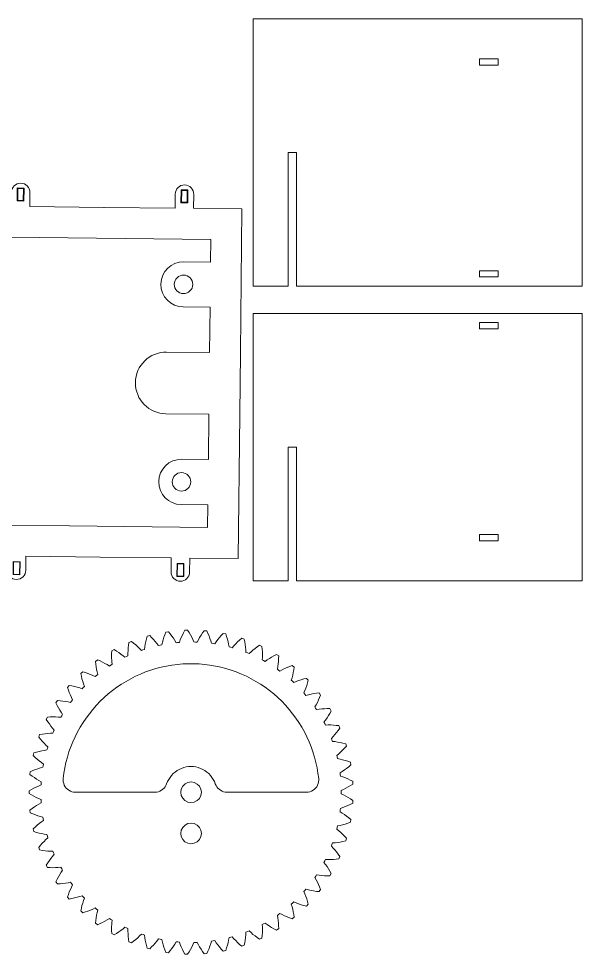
# Model space of a CAD drawing. Header units: inches. Extents: x -32 to 163, y -123 to 65.
# Drawn here: x 57.43 to 84.83, y -81.37 to -35.91 of the extents above; entities that cross this region are included whole.
import ezdxf

# ---------------------------------------------------------------- set-up
doc = ezdxf.new("R2010")
doc.units = ezdxf.units.IN
doc.header["$MEASUREMENT"] = 0
doc.layers.add('Layer 1', color=7, linetype='Continuous')

# ---------------------------------------------------------------- blocks, each defined once
blk = doc.blocks.new('block 5')
at = {"layer": 'Layer 1', "lineweight": 0}
for points in [[(73.459, -73.755), (73.343, -73.693), (73.232, -73.631), (73.117, -73.577), (73.117, -73.417), (73.232, -73.364), (73.343, -73.306), (73.459, -73.24), (73.57, -73.173), (73.681, -73.098), (73.672, -72.964), (73.552, -72.906), (73.432, -72.848), (73.317, -72.799), (73.197, -72.755), (73.077, -72.715), (73.068, -72.631), (73.055, -72.555), (73.161, -72.488), (73.268, -72.417), (73.375, -72.337), (73.477, -72.257), (73.579, -72.169), (73.557, -72.04), (73.428, -71.995), (73.303, -71.955), (73.179, -71.92), (73.055, -71.889), (72.93, -71.862), (72.912, -71.782), (72.895, -71.706), (72.992, -71.626), (73.09, -71.542), (73.183, -71.453), (73.277, -71.36), (73.366, -71.262), (73.33, -71.138), (73.197, -71.106), (73.068, -71.08), (72.939, -71.057), (72.815, -71.039), (72.69, -71.031), (72.659, -70.955), (72.633, -70.88), (72.722, -70.791), (72.89, -70.595), (72.97, -70.493), (73.05, -70.382), (72.997, -70.262), (72.864, -70.249), (72.73, -70.24), (72.602, -70.23), (72.472, -70.23), (72.348, -70.235), (72.313, -70.16), (72.273, -70.093), (72.353, -69.991), (72.424, -69.888), (72.495, -69.777), (72.566, -69.666), (72.628, -69.551), (72.561, -69.435), (72.428, -69.435), (72.299, -69.444), (72.166, -69.453), (72.042, -69.466), (71.917, -69.484), (71.868, -69.417), (71.828, -69.351), (71.89, -69.244), (71.953, -69.133), (72.01, -69.013), (72.064, -68.893), (72.113, -68.773), (72.033, -68.666), (71.904, -68.684), (71.77, -68.706), (71.646, -68.728), (71.522, -68.759), (71.398, -68.79), (71.344, -68.728), (71.295, -68.671), (71.344, -68.555), (71.393, -68.435), (71.437, -68.315), (71.473, -68.186), (71.513, -68.057), (71.42, -67.964), (71.291, -67.995), (71.162, -68.035), (71.037, -68.075), (70.917, -68.115), (70.802, -68.164), (70.74, -68.106), (70.682, -68.057), (70.722, -67.937), (70.753, -67.813), (70.784, -67.684), (70.806, -67.555), (70.829, -67.422), (70.727, -67.342), (70.602, -67.386), (70.478, -67.44), (70.362, -67.493), (70.247, -67.55), (70.136, -67.613), (70.069, -67.564), (70.007, -67.519), (70.029, -67.395), (70.047, -67.266), (70.06, -67.137), (70.069, -67.008), (70.073, -66.875), (69.962, -66.804), (69.842, -66.866), (69.731, -66.928), (69.62, -66.999), (69.514, -67.066), (69.411, -67.142), (69.336, -67.102), (69.269, -67.062), (69.278, -66.937), (69.278, -66.679), (69.269, -66.551), (69.26, -66.417), (69.14, -66.359), (69.029, -66.435), (68.922, -66.51), (68.821, -66.595), (68.727, -66.675), (68.634, -66.76), (68.554, -66.728), (68.483, -66.702), (68.478, -66.573), (68.465, -66.448), (68.447, -66.32), (68.425, -66.19), (68.398, -66.057), (68.274, -66.017), (68.172, -66.102), (68.074, -66.195), (67.985, -66.284), (67.896, -66.377), (67.816, -66.475), (67.736, -66.453), (67.661, -66.431), (67.639, -66.31), (67.612, -66.182), (67.581, -66.057), (67.541, -65.933), (67.501, -65.804), (67.372, -65.777), (67.283, -65.875), (67.194, -65.977), (67.114, -66.079), (67.039, -66.182), (66.972, -66.288), (66.888, -66.275), (66.812, -66.262), (66.777, -66.142), (66.732, -66.022), (66.688, -65.902), (66.635, -65.782), (66.577, -65.657), (66.448, -65.648), (66.368, -65.755), (66.297, -65.866), (66.23, -65.977), (66.168, -66.089), (66.11, -66.2), (66.026, -66.2), (65.95, -66.195), (65.897, -66.079), (65.844, -65.964), (65.781, -65.853), (65.715, -65.737), (65.644, -65.622), (65.515, -65.626), (65.448, -65.746), (65.39, -65.862), (65.337, -65.982), (65.288, -66.097), (65.244, -66.217), (65.159, -66.226), (65.084, -66.231), (65.022, -66.124), (64.951, -66.017), (64.875, -65.911), (64.8, -65.804), (64.715, -65.697), (64.586, -65.72), (64.533, -65.844), (64.488, -65.968), (64.449, -66.089), (64.417, -66.213), (64.386, -66.337), (64.306, -66.351), (64.231, -66.368), (64.151, -66.266), (64.071, -66.168), (63.986, -66.071), (63.893, -65.977), (63.8, -65.884), (63.671, -65.92), (63.64, -66.048), (63.609, -66.177), (63.582, -66.302), (63.564, -66.431), (63.551, -66.555), (63.471, -66.582), (63.395, -66.604), (63.311, -66.515), (63.218, -66.426), (63.12, -66.342), (63.018, -66.257), (62.911, -66.173), (62.792, -66.226), (62.774, -66.355), (62.756, -66.488), (62.747, -66.617), (62.742, -66.746), (62.742, -66.871), (62.667, -66.906), (62.596, -66.942), (62.503, -66.862), (62.4, -66.782), (62.294, -66.71), (62.183, -66.64), (62.067, -66.568), (61.952, -66.631), (61.947, -66.768), (61.947, -66.897), (61.965, -67.155), (61.983, -67.28), (61.912, -67.324), (61.845, -67.364), (61.738, -67.297), (61.627, -67.235), (61.512, -67.173), (61.396, -67.115), (61.272, -67.062), (61.165, -67.137), (61.179, -67.271), (61.196, -67.399), (61.218, -67.528), (61.241, -67.653), (61.272, -67.777), (61.21, -67.831), (61.148, -67.88), (61.032, -67.822), (60.916, -67.773), (60.797, -67.724), (60.672, -67.684), (60.543, -67.644), (60.446, -67.733), (60.477, -67.862), (60.508, -67.991), (60.543, -68.115), (60.583, -68.235), (60.628, -68.355), (60.57, -68.413), (60.516, -68.471), (60.396, -68.431), (60.272, -68.391), (60.148, -68.36), (60.019, -68.333), (59.886, -68.306), (59.801, -68.408), (59.846, -68.533), (59.89, -68.657), (59.944, -68.777), (59.997, -68.893), (60.055, -69.004), (60.006, -69.071), (59.957, -69.133), (59.832, -69.106), (59.708, -69.084), (59.579, -69.066), (59.45, -69.053), (59.317, -69.044), (59.242, -69.151), (59.299, -69.275), (59.361, -69.391), (59.424, -69.502), (59.495, -69.613), (59.561, -69.715), (59.521, -69.786), (59.481, -69.853), (59.357, -69.844), (59.228, -69.835), (58.966, -69.835), (58.833, -69.844), (58.775, -69.96), (58.846, -70.075), (58.922, -70.182), (58.997, -70.284), (59.077, -70.386), (59.161, -70.48), (59.126, -70.555), (59.095, -70.626), (58.971, -70.631), (58.841, -70.64), (58.713, -70.653), (58.584, -70.671), (58.451, -70.693), (58.406, -70.817), (58.49, -70.919), (58.575, -71.022), (58.664, -71.115), (58.757, -71.204), (58.85, -71.288), (58.824, -71.369), (58.802, -71.444), (58.677, -71.462), (58.553, -71.484), (58.424, -71.511), (58.3, -71.546), (58.171, -71.586), (58.139, -71.711), (58.237, -71.804), (58.335, -71.893), (58.433, -71.977), (58.535, -72.053), (58.637, -72.128), (58.624, -72.209), (58.61, -72.284), (58.486, -72.32), (58.366, -72.355), (58.242, -72.4), (58.122, -72.448), (57.997, -72.502), (57.98, -72.631), (58.086, -72.711), (58.197, -72.786), (58.304, -72.857), (58.415, -72.924), (58.526, -72.986), (58.521, -73.066), (58.517, -73.146), (58.397, -73.195), (58.282, -73.244), (58.166, -73.302), (58.051, -73.364), (57.935, -73.431), (57.935, -73.564), (58.051, -73.631), (58.166, -73.693), (58.282, -73.751), (58.397, -73.804), (58.517, -73.849), (58.521, -73.933), (58.526, -74.013), (58.415, -74.071), (58.304, -74.137), (58.197, -74.208), (58.086, -74.284), (57.98, -74.364), (57.997, -74.493), (58.122, -74.546), (58.242, -74.595), (58.366, -74.64), (58.486, -74.68), (58.61, -74.711), (58.624, -74.791), (58.637, -74.871), (58.535, -74.942), (58.433, -75.022), (58.335, -75.102), (58.237, -75.191), (58.139, -75.284), (58.171, -75.413), (58.3, -75.448), (58.424, -75.484), (58.553, -75.51), (58.677, -75.537), (58.802, -75.555), (58.828, -75.635), (58.85, -75.706), (58.757, -75.791), (58.664, -75.884), (58.575, -75.977), (58.49, -76.075), (58.406, -76.177), (58.451, -76.302), (58.584, -76.324), (58.713, -76.342), (58.841, -76.355), (58.971, -76.364), (59.095, -76.368), (59.126, -76.444), (59.161, -76.515), (59.077, -76.613), (58.997, -76.711), (58.922, -76.813), (58.846, -76.924), (58.775, -77.035), (58.833, -77.155), (58.966, -77.16), (59.099, -77.164), (59.228, -77.16), (59.357, -77.155), (59.481, -77.142), (59.521, -77.213), (59.561, -77.28), (59.495, -77.386), (59.424, -77.493), (59.361, -77.608), (59.299, -77.724), (59.242, -77.844), (59.317, -77.951), (59.45, -77.942), (59.579, -77.933), (59.708, -77.915), (59.832, -77.893), (59.957, -77.866), (60.006, -77.933), (60.055, -77.995), (59.997, -78.106), (59.944, -78.222), (59.89, -78.342), (59.846, -78.462), (59.801, -78.591), (59.886, -78.689), (60.019, -78.666), (60.148, -78.635), (60.272, -78.604), (60.396, -78.568), (60.516, -78.529), (60.574, -78.586), (60.628, -78.644), (60.583, -78.76), (60.543, -78.884), (60.508, -79.009), (60.477, -79.133), (60.446, -79.266), (60.543, -79.355), (60.672, -79.315), (60.797, -79.271), (60.916, -79.222), (61.032, -79.173), (61.148, -79.12), (61.21, -79.173), (61.272, -79.222), (61.241, -79.342), (61.218, -79.466), (61.196, -79.595), (61.179, -79.724), (61.165, -79.857), (61.272, -79.938), (61.396, -79.88), (61.512, -79.822), (61.627, -79.764), (61.738, -79.697), (61.845, -79.631), (61.916, -79.675), (61.983, -79.715), (61.965, -79.84), (61.947, -80.097), (61.947, -80.231), (61.952, -80.364), (62.067, -80.427), (62.183, -80.36), (62.294, -80.289), (62.4, -80.213), (62.503, -80.138), (62.596, -80.057), (62.671, -80.093), (62.742, -80.124), (62.742, -80.253), (62.747, -80.377), (62.756, -80.511), (62.774, -80.64), (62.792, -80.773), (62.911, -80.822), (63.018, -80.742), (63.12, -80.658), (63.218, -80.569), (63.311, -80.48), (63.395, -80.391), (63.476, -80.417), (63.551, -80.444), (63.564, -80.569), (63.582, -80.693), (63.609, -80.822), (63.64, -80.951), (63.671, -81.079), (63.8, -81.111), (63.893, -81.017), (63.986, -80.924), (64.071, -80.826), (64.151, -80.728), (64.231, -80.626), (64.311, -80.644), (64.386, -80.662), (64.417, -80.782), (64.449, -80.906), (64.488, -81.031), (64.533, -81.155), (64.586, -81.28), (64.715, -81.298), (64.8, -81.195), (64.875, -81.089), (64.951, -80.982), (65.022, -80.875), (65.084, -80.764), (65.168, -80.773), (65.244, -80.777), (65.288, -80.897), (65.337, -81.017), (65.39, -81.133), (65.448, -81.253), (65.515, -81.368), (65.644, -81.373), (65.715, -81.258), (65.781, -81.146), (65.844, -81.031), (65.897, -80.915), (65.95, -80.8), (66.03, -80.8), (66.11, -80.795), (66.168, -80.906), (66.23, -81.017), (66.297, -81.128), (66.368, -81.24), (66.448, -81.351), (66.577, -81.337), (66.635, -81.217), (66.688, -81.097), (66.732, -80.973), (66.777, -80.853), (66.812, -80.733), (66.892, -80.72), (66.972, -80.711), (67.039, -80.813), (67.114, -80.915), (67.194, -81.017), (67.283, -81.12), (67.372, -81.217), (67.501, -81.191), (67.541, -81.066), (67.581, -80.937), (67.612, -80.813), (67.639, -80.689), (67.661, -80.564), (67.741, -80.542), (67.816, -80.52), (67.896, -80.617), (67.985, -80.711), (68.074, -80.804), (68.172, -80.893), (68.274, -80.982), (68.398, -80.937), (68.425, -80.809), (68.447, -80.68), (68.465, -80.551), (68.478, -80.422), (68.483, -80.297), (68.558, -80.266), (68.634, -80.235), (68.727, -80.32), (68.821, -80.404), (68.922, -80.484), (69.029, -80.559), (69.14, -80.635), (69.26, -80.582), (69.269, -80.449), (69.278, -80.315), (69.278, -80.057), (69.269, -79.933), (69.34, -79.893), (69.411, -79.853), (69.514, -79.929), (69.62, -80), (69.731, -80.066), (69.842, -80.133), (69.962, -80.195), (70.073, -80.124), (70.069, -79.991), (70.06, -79.857), (70.047, -79.729), (70.029, -79.604), (70.007, -79.48), (70.073, -79.431), (70.136, -79.386), (70.247, -79.444), (70.362, -79.502), (70.478, -79.56), (70.602, -79.608), (70.727, -79.657), (70.829, -79.573), (70.806, -79.44), (70.784, -79.311), (70.753, -79.186), (70.722, -79.062), (70.682, -78.942), (70.744, -78.884), (70.802, -78.831), (70.917, -78.88), (71.037, -78.924), (71.162, -78.964), (71.291, -78.999), (71.42, -79.031), (71.513, -78.937), (71.473, -78.809), (71.437, -78.684), (71.393, -78.56), (71.344, -78.44), (71.295, -78.329), (71.348, -78.266), (71.398, -78.204), (71.522, -78.24), (71.646, -78.266), (71.77, -78.293), (71.904, -78.315), (72.033, -78.329), (72.113, -78.226), (72.064, -78.102), (72.01, -77.982), (71.953, -77.866), (71.89, -77.755), (71.828, -77.644), (71.873, -77.577), (71.917, -77.511), (72.042, -77.528), (72.166, -77.546), (72.299, -77.555), (72.428, -77.559), (72.561, -77.559), (72.628, -77.449), (72.566, -77.328), (72.495, -77.218), (72.424, -77.111), (72.353, -77.004), (72.273, -76.906), (72.313, -76.831), (72.348, -76.76), (72.472, -76.764), (72.602, -76.764), (72.73, -76.76), (72.864, -76.746), (72.997, -76.733), (73.05, -76.613), (72.97, -76.506), (72.89, -76.4), (72.806, -76.302), (72.722, -76.209), (72.633, -76.115), (72.664, -76.04), (72.69, -75.964), (72.815, -75.955), (72.939, -75.937), (73.068, -75.92), (73.197, -75.893), (73.33, -75.862), (73.366, -75.737), (73.277, -75.64), (73.183, -75.542), (73.09, -75.453), (72.992, -75.373), (72.895, -75.293), (72.912, -75.213), (72.93, -75.137), (73.055, -75.111), (73.179, -75.079), (73.303, -75.044), (73.428, -75.004), (73.557, -74.955), (73.579, -74.826), (73.477, -74.742), (73.375, -74.657), (73.268, -74.582), (73.161, -74.511), (73.055, -74.444), (73.068, -74.359), (73.077, -74.284), (73.197, -74.244), (73.317, -74.195), (73.432, -74.146), (73.552, -74.093), (73.672, -74.031), (73.681, -73.897), (73.57, -73.826), (73.459, -73.755)], [(72.019, -72.835), (71.984, -72.573), (71.939, -72.311), (71.886, -72.053), (71.819, -71.795), (71.739, -71.542), (71.651, -71.293), (71.553, -71.044), (71.442, -70.804), (71.326, -70.568), (71.193, -70.337), (71.055, -70.111), (70.909, -69.893), (70.749, -69.68), (70.584, -69.471), (70.407, -69.271), (70.224, -69.08), (70.033, -68.897), (69.833, -68.724), (69.629, -68.555), (69.416, -68.399), (69.194, -68.248), (68.967, -68.111), (68.736, -67.982), (68.501, -67.862), (68.261, -67.755), (68.012, -67.653), (67.763, -67.568), (67.51, -67.488), (67.252, -67.422), (66.994, -67.368), (66.732, -67.32), (66.47, -67.288), (66.204, -67.266), (65.941, -67.253), (65.675, -67.253), (65.413, -67.266), (65.146, -67.288), (64.884, -67.32), (64.622, -67.368), (64.364, -67.422), (64.106, -67.488), (63.853, -67.568), (63.604, -67.653), (63.356, -67.755), (63.116, -67.862), (62.88, -67.982), (62.649, -68.111), (62.423, -68.248), (62.2, -68.399), (61.987, -68.555), (61.783, -68.724), (61.583, -68.897), (61.392, -69.08), (61.21, -69.271), (61.032, -69.471), (60.868, -69.68), (60.708, -69.893), (60.561, -70.111), (60.423, -70.337), (60.29, -70.568), (60.174, -70.804), (60.063, -71.044), (59.966, -71.293), (59.877, -71.542), (59.797, -71.795), (59.73, -72.053), (59.677, -72.311), (59.632, -72.573), (59.597, -72.835)], [(66.99, -73.093), (66.946, -72.982), (66.892, -72.875), (66.826, -72.777), (66.754, -72.68), (66.67, -72.595), (66.581, -72.515), (66.483, -72.448), (66.381, -72.386), (66.275, -72.337), (66.159, -72.297), (66.044, -72.271), (65.928, -72.253), (65.808, -72.248), (65.688, -72.253), (65.573, -72.271), (65.457, -72.297), (65.342, -72.337), (65.235, -72.386), (65.133, -72.448), (65.035, -72.515), (64.946, -72.595), (64.862, -72.68), (64.791, -72.777), (64.724, -72.875), (64.671, -72.982), (64.626, -73.093)], [(59.592, -72.835), (59.588, -72.915), (59.597, -73), (59.619, -73.08), (59.65, -73.16), (59.69, -73.231), (59.744, -73.297), (59.801, -73.355), (59.868, -73.404), (59.943, -73.44), (60.023, -73.471), (60.103, -73.489), (60.188, -73.493)], [(64.058, -73.493), (64.142, -73.489), (64.222, -73.471), (64.298, -73.444), (64.373, -73.404), (64.44, -73.355), (64.497, -73.302), (64.551, -73.235), (64.591, -73.164), (64.626, -73.089)], [(66.288, -73.657), (66.217, -73.795), (66.106, -73.906), (65.964, -73.973), (65.808, -74), (65.657, -73.973), (65.515, -73.902), (65.408, -73.791), (65.337, -73.649), (65.311, -73.497), (65.337, -73.342), (65.408, -73.204), (65.519, -73.093), (65.661, -73.022), (65.817, -72.999), (65.968, -73.022), (66.11, -73.098), (66.217, -73.209), (66.288, -73.346), (66.315, -73.502), (66.288, -73.657)], [(66.315, -73.502), (66.288, -73.657), (66.217, -73.795), (66.106, -73.906), (65.964, -73.973), (65.808, -74), (65.657, -73.973), (65.515, -73.902), (65.408, -73.791), (65.337, -73.649), (65.311, -73.497), (65.337, -73.342), (65.408, -73.204), (65.519, -73.093), (65.661, -73.022), (65.817, -72.999), (65.968, -73.022), (66.11, -73.098), (66.217, -73.209), (66.288, -73.346), (66.315, -73.502)], [(66.315, -73.502), (66.288, -73.657), (66.217, -73.795), (66.106, -73.906), (65.964, -73.973), (65.808, -74), (65.657, -73.973), (65.515, -73.902), (65.408, -73.791), (65.337, -73.649), (65.311, -73.497), (65.337, -73.342), (65.408, -73.204), (65.519, -73.093), (65.661, -73.022), (65.817, -72.999), (65.968, -73.022), (66.11, -73.098), (66.217, -73.209), (66.288, -73.346), (66.315, -73.502)], [(66.99, -73.089), (67.026, -73.164), (67.066, -73.235), (67.119, -73.302), (67.177, -73.355), (67.243, -73.404), (67.319, -73.444), (67.394, -73.471), (67.474, -73.489), (67.559, -73.493)], [(71.424, -73.493), (71.508, -73.489), (71.588, -73.471), (71.668, -73.44), (71.744, -73.404), (71.811, -73.355), (71.868, -73.297), (71.922, -73.231), (71.962, -73.16), (71.993, -73.08), (72.015, -73), (72.024, -72.915), (72.019, -72.835)], [(60.188, -73.497), (64.058, -73.497)], [(67.559, -73.497), (71.424, -73.497)], [(66.315, -75.502), (66.288, -75.657), (66.217, -75.795), (66.106, -75.906), (65.964, -75.973), (65.808, -76), (65.657, -75.973), (65.515, -75.902), (65.408, -75.791), (65.337, -75.649), (65.311, -75.497), (65.337, -75.342), (65.408, -75.204), (65.519, -75.093), (65.661, -75.022), (65.817, -74.999), (65.968, -75.022), (66.11, -75.098), (66.217, -75.209), (66.288, -75.346), (66.315, -75.502)]]:
    blk.add_lwpolyline(points, dxfattribs=at)
blk = doc.blocks.new('block 21')
at = {"layer": 'Layer 1', "lineweight": 0}
for points in [[(41.424, -44.59), (41.43, -43.959), (41.762, -43.962), (41.755, -44.594), (41.424, -44.59)], [(41.59, -44.576), (41.74, -44.578), (41.746, -43.978), (41.446, -43.975), (41.44, -44.575), (41.59, -44.576)], [(41.456, -44.559), (41.462, -43.991), (41.73, -43.994), (41.724, -44.562), (41.456, -44.559)], [(49.39, -44.677), (49.397, -44.046), (49.728, -44.049), (49.721, -44.681), (49.39, -44.677)], [(49.556, -44.663), (49.706, -44.665), (49.712, -44.065), (49.412, -44.062), (49.406, -44.662), (49.556, -44.663)], [(49.422, -44.646), (49.428, -44.078), (49.696, -44.081), (49.69, -44.649), (49.422, -44.646)], [(57.356, -44.765), (57.363, -44.133), (57.695, -44.137), (57.688, -44.768), (57.356, -44.765)], [(57.522, -44.751), (57.672, -44.752), (57.679, -44.152), (57.379, -44.149), (57.372, -44.749), (57.522, -44.751)], [(57.388, -44.733), (57.394, -44.165), (57.663, -44.168), (57.656, -44.736), (57.388, -44.733)], [(65.661, -44.224), (65.654, -44.855), (65.322, -44.852), (65.329, -44.22), (65.661, -44.224)], [(65.345, -44.236), (65.338, -44.836), (65.488, -44.838), (65.638, -44.839), (65.645, -44.239), (65.345, -44.236)], [(65.629, -44.255), (65.623, -44.823), (65.354, -44.82), (65.36, -44.252), (65.629, -44.255)], [(41.564, -62.121), (41.557, -62.753), (41.225, -62.749), (41.232, -62.117), (41.564, -62.121)], [(41.398, -62.135), (41.248, -62.134), (41.241, -62.734), (41.541, -62.737), (41.548, -62.137), (41.398, -62.135)], [(49.53, -62.208), (49.523, -62.84), (49.191, -62.836), (49.198, -62.205), (49.53, -62.208)], [(49.364, -62.222), (49.214, -62.221), (49.207, -62.821), (49.507, -62.824), (49.514, -62.224), (49.364, -62.222)], [(57.496, -62.295), (57.489, -62.927), (57.157, -62.923), (57.164, -62.292), (57.496, -62.295)], [(57.33, -62.309), (57.18, -62.308), (57.173, -62.908), (57.473, -62.911), (57.48, -62.311), (57.33, -62.309)], [(65.462, -62.383), (65.455, -63.014), (65.123, -63.011), (65.13, -62.379), (65.462, -62.383)], [(65.296, -62.397), (65.146, -62.395), (65.14, -62.995), (65.44, -62.998), (65.446, -62.398), (65.296, -62.397)]]:
    blk.add_lwpolyline(points, dxfattribs=at)
for points, knots in [([(52.57, -44.976), (52.57, -44.976), (50.004, -44.948), (50.004, -44.948), (50.004, -44.948), (50.011, -44.268), (50.011, -44.268), (50.014, -44.02), (49.814, -43.816), (49.566, -43.813), (49.317, -43.811), (49.114, -44.01), (49.111, -44.258), (49.111, -44.258), (49.104, -44.938), (49.104, -44.938), (49.104, -44.938), (47.728, -44.923), (47.728, -44.923), (47.728, -44.923), (42.037, -44.861), (42.037, -44.861), (42.037, -44.861), (42.045, -44.181), (42.045, -44.181), (42.048, -43.933), (41.848, -43.729), (41.6, -43.726), (41.351, -43.723), (41.148, -43.923), (41.145, -44.171), (41.145, -44.171), (41.137, -44.851), (41.137, -44.851), (41.137, -44.851), (40.288, -44.842), (40.288, -44.842), (40.288, -44.842), (35.287, -53.288), (35.287, -53.288), (35.287, -53.288), (40.102, -61.841), (40.102, -61.841), (40.102, -61.841), (40.951, -61.85), (40.951, -61.85), (40.951, -61.85), (40.944, -62.53), (40.944, -62.53), (40.941, -62.779), (41.141, -62.982), (41.389, -62.985), (41.638, -62.988), (41.841, -62.789), (41.844, -62.54), (41.844, -62.54), (41.851, -61.86), (41.851, -61.86), (41.851, -61.86), (47.542, -61.922), (47.542, -61.922), (47.542, -61.922), (48.918, -61.937), (48.918, -61.937), (48.918, -61.937), (48.91, -62.617), (48.91, -62.617), (48.907, -62.866), (49.107, -63.07), (49.355, -63.072), (49.604, -63.075), (49.807, -62.876), (49.81, -62.627), (49.81, -62.627), (49.818, -61.947), (49.818, -61.947), (49.818, -61.947), (52.384, -61.975), (52.384, -61.975), (52.384, -61.975), (55.834, -62.013), (55.834, -62.013), (55.834, -62.013), (56.884, -62.025), (56.884, -62.025), (56.884, -62.025), (56.876, -62.704), (56.876, -62.704), (56.874, -62.953), (57.073, -63.157), (57.321, -63.159), (57.57, -63.162), (57.774, -62.963), (57.776, -62.714), (57.776, -62.714), (57.784, -62.034), (57.784, -62.034), (57.784, -62.034), (61.4, -62.074), (61.4, -62.074), (61.4, -62.074), (64.85, -62.112), (64.85, -62.112), (64.85, -62.112), (64.843, -62.792), (64.843, -62.792), (64.84, -63.04), (65.039, -63.244), (65.288, -63.246), (65.536, -63.249), (65.74, -63.05), (65.743, -62.801), (65.743, -62.801), (65.75, -62.121), (65.75, -62.121), (65.75, -62.121), (68.1, -62.147), (68.1, -62.147), (68.1, -62.147), (68.176, -55.148), (68.176, -55.148), (68.176, -55.148), (68.209, -52.148), (68.209, -52.148), (68.209, -52.148), (68.286, -45.148), (68.286, -45.148), (68.286, -45.148), (65.936, -45.123), (65.936, -45.123), (65.936, -45.123), (65.943, -44.443), (65.943, -44.443), (65.946, -44.194), (65.747, -43.99), (65.498, -43.988), (65.25, -43.985), (65.046, -44.184), (65.043, -44.433), (65.043, -44.433), (65.036, -45.113), (65.036, -45.113), (65.036, -45.113), (61.586, -45.075), (61.586, -45.075), (61.586, -45.075), (61.579, -45.074), (61.567, -45.075), (61.567, -45.075), (57.97, -45.035), (57.97, -45.035), (57.97, -45.035), (57.977, -44.356), (57.977, -44.356), (57.98, -44.107), (57.781, -43.903), (57.532, -43.9), (57.284, -43.898), (57.08, -44.097), (57.077, -44.346), (57.077, -44.346), (57.07, -45.026), (57.07, -45.026), (57.07, -45.026), (56.02, -45.014), (56.02, -45.014), (56.02, -45.014), (52.57, -44.976), (52.57, -44.976)], [0, 0, 0, 0, 1, 1, 1, 2, 2, 2, 3, 3, 3, 4, 4, 4, 5, 5, 5, 6, 6, 6, 7, 7, 7, 8, 8, 8, 9, 9, 9, 10, 10, 10, 11, 11, 11, 12, 12, 12, 13, 13, 13, 14, 14, 14, 15, 15, 15, 16, 16, 16, 17, 17, 17, 18, 18, 18, 19, 19, 19, 20, 20, 20, 21, 21, 21, 22, 22, 22, 23, 23, 23, 24, 24, 24, 25, 25, 25, 26, 26, 26, 27, 27, 27, 28, 28, 28, 29, 29, 29, 30, 30, 30, 31, 31, 31, 32, 32, 32, 33, 33, 33, 34, 34, 34, 35, 35, 35, 36, 36, 36, 37, 37, 37, 38, 38, 38, 39, 39, 39, 40, 40, 40, 41, 41, 41, 42, 42, 42, 43, 43, 43, 44, 44, 44, 45, 45, 45, 46, 46, 46, 47, 47, 47, 48, 48, 48, 49, 49, 49, 50, 50, 50, 51, 51, 51, 52, 52, 52, 53, 53, 53, 54, 54, 54, 55, 55, 55, 56, 56, 56, 56]), ([(47.642, -46.423), (47.642, -46.423), (47.488, -60.422), (47.488, -60.422), (47.488, -60.422), (41.83, -60.36), (41.83, -60.36), (41.245, -59.273), (40.718, -57.221), (40.761, -53.347), (40.803, -49.473), (41.374, -47.434), (41.983, -46.361), (41.983, -46.361), (47.642, -46.423), (47.642, -46.423)], [0, 0, 0, 0, 1, 1, 1, 2, 2, 2, 3, 3, 3, 4, 4, 4, 5, 5, 5, 5]), ([(48.687, -46.423), (48.466, -46.42), (48.285, -46.597), (48.283, -46.818), (48.281, -47.039), (48.458, -47.22), (48.679, -47.223), (48.899, -47.225), (49.081, -47.048), (49.083, -46.827), (49.085, -46.606), (48.908, -46.425), (48.687, -46.423)], [0, 0, 0, 0, 1, 1, 1, 2, 2, 2, 3, 3, 3, 4, 4, 4, 4]), ([(66.769, -46.632), (66.769, -46.632), (66.757, -47.732), (66.757, -47.732), (66.757, -47.732), (65.457, -47.718), (65.457, -47.718), (64.85, -47.711), (64.352, -48.198), (64.345, -48.805), (64.339, -49.413), (64.826, -49.911), (65.433, -49.917), (65.433, -49.917), (66.733, -49.932), (66.733, -49.932), (66.733, -49.932), (66.709, -52.131), (66.709, -52.131), (66.709, -52.131), (64.624, -52.109), (64.624, -52.109), (63.795, -52.1), (63.116, -52.764), (63.107, -53.592), (63.098, -54.42), (63.762, -55.099), (64.591, -55.108), (64.591, -55.108), (66.677, -55.131), (66.677, -55.131), (66.677, -55.131), (66.652, -57.331), (66.652, -57.331), (66.652, -57.331), (65.352, -57.317), (65.352, -57.317), (64.745, -57.31), (64.247, -57.797), (64.24, -58.405), (64.234, -59.012), (64.721, -59.51), (65.328, -59.517), (65.328, -59.517), (66.628, -59.531), (66.628, -59.531), (66.628, -59.531), (66.616, -60.631), (66.616, -60.631), (66.616, -60.631), (59.906, -60.557), (59.906, -60.557), (59.906, -60.557), (56.9, -60.525), (56.9, -60.525), (56.9, -60.525), (52.581, -60.45), (52.657, -53.478), (52.734, -46.506), (57.053, -46.526), (57.053, -46.526), (57.053, -46.526), (66.769, -46.632), (66.769, -46.632)], [0, 0, 0, 0, 1, 1, 1, 2, 2, 2, 3, 3, 3, 4, 4, 4, 5, 5, 5, 6, 6, 6, 7, 7, 7, 8, 8, 8, 9, 9, 9, 10, 10, 10, 11, 11, 11, 12, 12, 12, 13, 13, 13, 14, 14, 14, 15, 15, 15, 16, 16, 16, 17, 17, 17, 18, 18, 18, 19, 19, 19, 20, 20, 20, 21, 21, 21, 21]), ([(65.45, -48.365), (65.202, -48.362), (64.998, -48.561), (64.996, -48.81), (64.993, -49.058), (65.192, -49.262), (65.441, -49.265), (65.689, -49.268), (65.893, -49.068), (65.896, -48.82), (65.898, -48.571), (65.699, -48.368), (65.45, -48.365)], [0, 0, 0, 0, 1, 1, 1, 2, 2, 2, 3, 3, 3, 4, 4, 4, 4]), ([(37.196, -53.308), (37.205, -52.48), (37.883, -51.816), (38.712, -51.825), (39.54, -51.834), (40.205, -52.513), (40.195, -53.341), (40.186, -54.17), (39.507, -54.834), (38.679, -54.825), (37.851, -54.816), (37.187, -54.137), (37.196, -53.308)], [0, 0, 0, 0, 1, 1, 1, 2, 2, 2, 3, 3, 3, 4, 4, 4, 4]), ([(52.011, -53.071), (51.79, -53.068), (51.609, -53.245), (51.607, -53.466), (51.604, -53.687), (51.781, -53.868), (52.002, -53.871), (52.223, -53.873), (52.404, -53.696), (52.407, -53.475), (52.409, -53.254), (52.232, -53.073), (52.011, -53.071)], [0, 0, 0, 0, 1, 1, 1, 2, 2, 2, 3, 3, 3, 4, 4, 4, 4]), ([(65.352, -57.964), (65.103, -57.961), (64.9, -58.161), (64.897, -58.409), (64.894, -58.658), (65.094, -58.861), (65.342, -58.864), (65.591, -58.867), (65.794, -58.667), (65.797, -58.419), (65.8, -58.17), (65.6, -57.967), (65.352, -57.964)], [0, 0, 0, 0, 1, 1, 1, 2, 2, 2, 3, 3, 3, 4, 4, 4, 4]), ([(48.543, -59.633), (48.322, -59.631), (48.141, -59.808), (48.138, -60.029), (48.136, -60.25), (48.313, -60.431), (48.534, -60.433), (48.755, -60.435), (48.936, -60.258), (48.938, -60.037), (48.941, -59.816), (48.764, -59.635), (48.543, -59.633)], [0, 0, 0, 0, 1, 1, 1, 2, 2, 2, 3, 3, 3, 4, 4, 4, 4])]:
    blk.add_open_spline(points, degree=3, knots=knots, dxfattribs=at)
blk = doc.blocks.new('block 20')
at = {"layer": 'Layer 1', "lineweight": 0}
for points in [[(51.683, -46.465), (50.855, -46.456), (50.176, -47.12), (50.167, -47.948), (50.158, -48.777), (50.822, -49.456), (51.651, -49.465), (52.479, -49.474), (53.158, -48.81), (53.167, -47.981), (53.176, -47.153), (52.512, -46.474), (51.683, -46.465)], [(51.562, -57.538), (50.734, -57.529), (50.055, -58.193), (50.046, -59.022), (50.037, -59.85), (50.701, -60.529), (51.529, -60.538), (52.358, -60.547), (53.037, -59.883), (53.046, -59.054), (53.055, -58.226), (52.391, -57.547), (51.562, -57.538)]]:
    blk.add_open_spline(points, degree=3, knots=[0, 0, 0, 0, 1, 1, 1, 2, 2, 2, 3, 3, 3, 4, 4, 4, 4], dxfattribs=at)
at = {"layer": 'Layer 1'}
blk.add_blockref('block 21', (0, 0), dxfattribs=at)

msp = doc.modelspace()

# ---------------------------------------------------------------- linework, layer by layer
at = {"layer": 'Layer 1', "lineweight": 0}
for points in [[(68.835, -35.908), (68.835, -48.909), (70.535, -48.909), (70.535, -42.408), (70.935, -42.408), (70.935, -48.909), (84.835, -48.909), (84.835, -35.908), (68.835, -35.908), (68.835, -35.908)], [(79.832, -37.858), (80.75, -37.858), (80.75, -38.158), (79.832, -38.158), (79.832, -37.858)], [(79.832, -48.158), (80.75, -48.158), (80.75, -48.458), (79.832, -48.458), (79.832, -48.158)], [(68.835, -63.226), (70.535, -63.226), (70.535, -56.726), (70.935, -56.726), (70.935, -63.226), (84.835, -63.226), (84.835, -50.226), (68.835, -50.226), (68.835, -63.226)], [(79.832, -50.676), (80.75, -50.676), (80.75, -50.976), (79.832, -50.976), (79.832, -50.676)], [(79.832, -60.976), (80.75, -60.976), (80.75, -61.276), (79.832, -61.276), (79.832, -60.976)]]:
    msp.add_lwpolyline(points, dxfattribs=at)

# ---------------------------------------------------------------- block references
at = {"layer": 'Layer 1'}
for name in ['block 20', 'block 5']:
    msp.add_blockref(name, (0, 0), dxfattribs=at)

doc.saveas('drawing.dxf')
